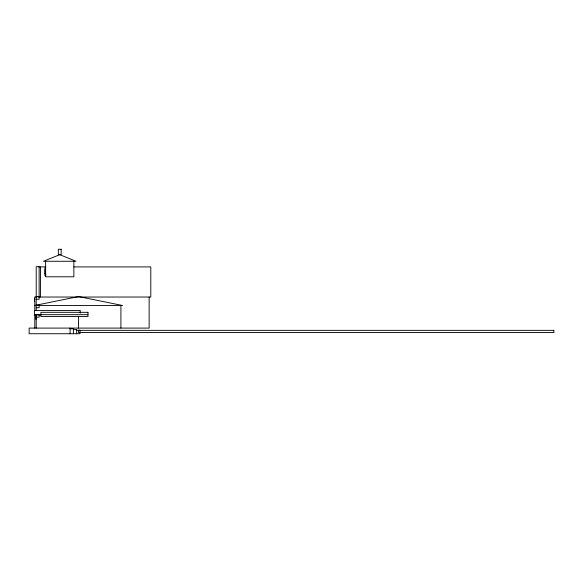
<?xml version="1.0" encoding="UTF-8"?>
<svg xmlns="http://www.w3.org/2000/svg" width="583" height="583" viewBox="0 0 583 583"><rect width="100%" height="100%" fill="white"/><g stroke="black" fill="none" stroke-linecap="round" stroke-linejoin="round"><path stroke-width="0.87" d="M38.748 266.912L45.868 266.912M73.91 266.912L150.793 266.912L150.793 297.031L38.748 297.031M44.964 273.726L45.714 273.726L45.714 275.715L44.964 275.715L44.964 268.931M36.212 296.477L39.127 296.477M36.212 296.747L39.127 296.747M36.612 297.031L34.798 297.031L34.798 310.338M36.212 299.29L39.127 299.29L39.127 266.686L36.212 266.686L36.212 310.338M36.212 305.215L39.127 305.215L39.127 307.758L36.212 307.758M36.212 314.631L39.127 314.631L39.127 317.174L36.212 317.174M40.912 314.674L87.975 314.674M40.825 314.915L34.565 314.915L34.565 310.44L80.206 310.44L80.206 313.122M70.091 328.79L73.385 328.79L73.385 333.738M73.385 329.497L76.679 329.497L76.679 333.738M76.679 330.204L79.973 330.204L79.973 333.738L29.15 333.738L29.15 328.091L149.146 328.091L149.146 297.031M120.914 305.499L120.914 328.091M78.559 316.671L78.559 328.091M73.859 261.264L73.859 276.794L45.62 276.794L45.62 261.264M70.091 328.091L70.091 333.738M45.153 267.145L45.153 273.974M40.446 266.912L40.446 297.031M36.212 314.536L36.212 328.091M35.927 314.536L35.927 319.477M34.798 314.776L34.798 328.091M34.565 298.204L34.565 301.032M59.736 254.676L43.506 261.264L75.972 261.264L59.736 254.676M78.559 296.558L34.565 305.499L122.561 305.499L78.559 296.558M61.149 249.262L58.329 249.262L58.329 254.676L61.149 254.676L61.149 249.262M87.975 312.32L40.912 312.32L40.912 316.562L87.975 316.562L87.975 312.32M553.85 330.35L78.559 330.35L78.559 332.558L553.85 332.558L553.85 330.35"/></g></svg>
